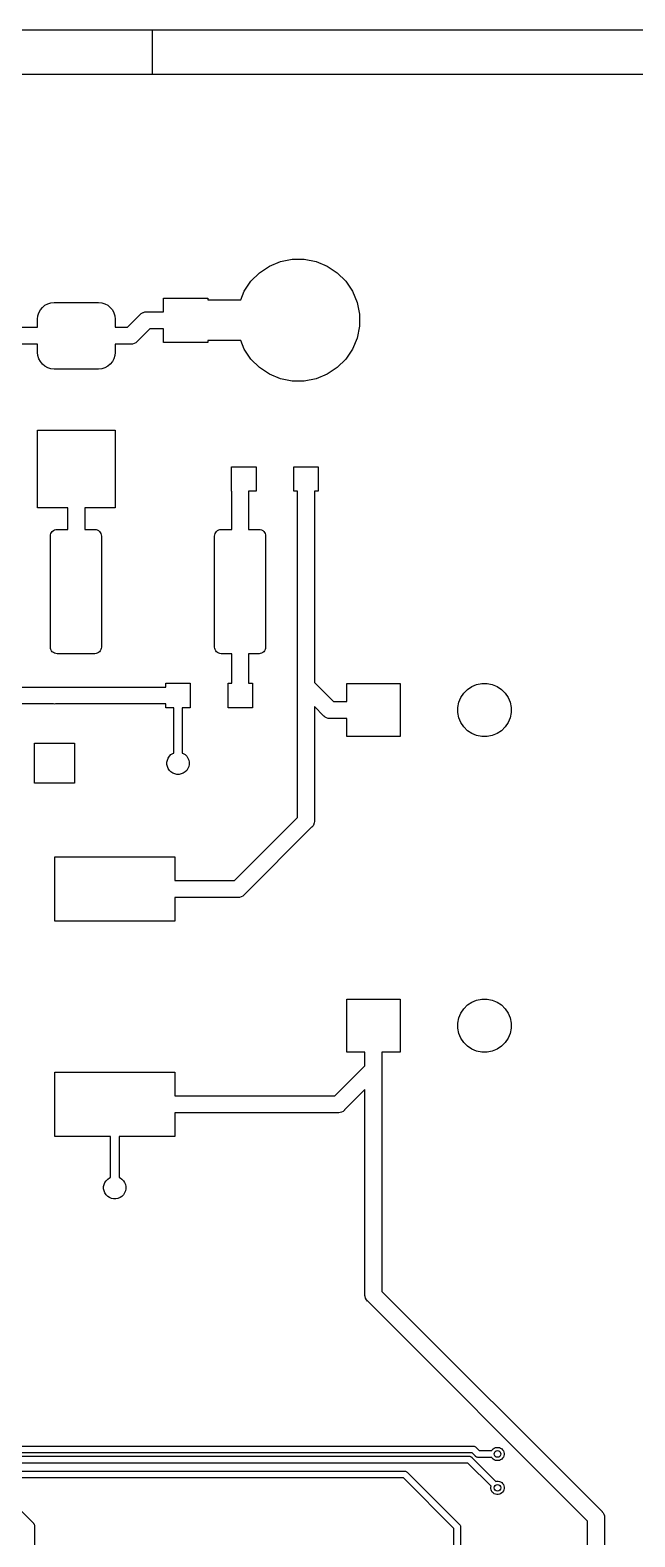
# Model space of a CAD drawing. Extents: x -66 to 211, y -177 to 13.
# Drawn here: x 128.9 to 156.2, y -54.8 to 13.1 of the extents above; entities that cross this region are included whole.
import ezdxf

# ---------------------------------------------------------------- set-up
doc = ezdxf.new("R2010")
doc.units = 0
doc.layers.add('BLACK', color=7, linetype='CONTINUOUS')

msp = doc.modelspace()

# ---------------------------------------------------------------- linework, layer by layer
at = {"layer": 'BLACK', "linetype": 'CONTINUOUS'}
for p, q in [((211.435, 13.0581), (-65.5675, 13.0581)), ((134.432, 11.0581), (134.432, 13.0581)), ((209.435, 11.0581), (-63.5675, 11.0581)), ((140.208, 2.62908), (140.74, 2.73476)), ((140.74, 2.73476), (141.281, 2.73476)), ((141.281, 2.73476), (141.813, 2.62908)), ((138.875, 1.73778), (139.258, 2.12082)), ((139.258, 2.12082), (139.708, 2.42178)), ((139.708, 2.42178), (140.208, 2.62908)), ((141.813, 2.62908), (142.313, 2.42178)), ((142.313, 2.42178), (142.764, 2.12082)), ((142.764, 2.12082), (143.147, 1.73778)), ((138.574, 1.28737), (138.875, 1.73778)), ((143.147, 1.73778), (143.448, 1.28737)), ((129.591, 0.65784), (129.721, 0.72715)), ((129.721, 0.72715), (129.862, 0.76983)), ((129.862, 0.76983), (130.008, 0.78424)), ((130.008, 0.78424), (132.008, 0.78424)), ((132.008, 0.78424), (132.154, 0.76983)), ((132.154, 0.76983), (132.295, 0.72715)), ((132.295, 0.72715), (132.425, 0.65784)), ((134.931, 0.36576), (134.931, 0.98476)), ((134.931, 0.98476), (136.931, 0.98476)), ((136.931, 0.98476), (136.931, 0.89916)), ((136.931, 0.89916), (138.413, 0.89916)), ((138.413, 0.89916), (138.574, 1.28737)), ((143.448, 1.28737), (143.655, 0.7869)), ((143.655, 0.7869), (143.761, 0.25561)), ((129.258, 0.03424), (129.273, 0.18056)), ((129.258, -0.33476), (129.258, 0.03424)), ((129.273, 0.18056), (129.315, 0.32125)), ((129.315, 0.32125), (129.385, 0.45092)), ((129.385, 0.45092), (129.478, 0.56457)), ((129.478, 0.56457), (129.591, 0.65784)), ((132.425, 0.65784), (132.538, 0.56457)), ((132.538, 0.56457), (132.632, 0.45092)), ((132.632, 0.45092), (132.701, 0.32125)), ((132.701, 0.32125), (132.744, 0.18056)), ((132.744, 0.18056), (132.758, 0.03424)), ((132.758, 0.03424), (132.758, -0.33476)), ((133.31, -0.33476), (133.886, 0.24093)), ((133.886, 0.24093), (133.898, 0.25547)), ((133.898, 0.25547), (133.93, 0.282)), ((133.93, 0.282), (133.956, 0.30308)), ((133.956, 0.30308), (134.022, 0.33846)), ((134.022, 0.33846), (134.028, 0.34036)), ((134.028, 0.34036), (134.094, 0.36025)), ((134.094, 0.36025), (134.15, 0.36576)), ((134.15, 0.36576), (134.169, 0.3676)), ((134.15, 0.36576), (134.15, 0.36576)), ((134.169, 0.3676), (134.187, 0.36576)), ((134.187, 0.36576), (134.931, 0.36576)), ((143.761, 0.25561), (143.761, -0.28609)), ((127.235, -0.33476), (129.258, -0.33476)), ((132.758, -0.33476), (133.31, -0.33476)), ((134.326, -0.39624), (133.751, -0.97193)), ((134.931, -0.39624), (134.326, -0.39624)), ((134.931, -1.01524), (134.931, -0.39624)), ((143.761, -0.28609), (143.655, -0.81739)), ((129.258, -1.09676), (127.374, -1.09676)), ((129.258, -1.46576), (129.258, -1.09676)), ((133.449, -1.09676), (132.758, -1.09676)), ((132.758, -1.09676), (132.758, -1.46576)), ((133.468, -1.0986), (133.449, -1.09676)), ((133.487, -1.09676), (133.468, -1.0986)), ((133.543, -1.09125), (133.487, -1.09676)), ((133.487, -1.09676), (133.487, -1.09676)), ((133.615, -1.06946), (133.543, -1.09125)), ((133.681, -1.03408), (133.615, -1.06946)), ((133.739, -0.98647), (133.681, -1.03408)), ((133.751, -0.97193), (133.739, -0.98647)), ((136.931, -1.01524), (134.931, -1.01524)), ((138.413, -0.92964), (136.931, -0.92964)), ((136.931, -0.92964), (136.931, -1.01524)), ((138.574, -1.31785), (138.413, -0.92964)), ((138.875, -1.76826), (138.574, -1.31785)), ((143.448, -1.31785), (143.147, -1.76826)), ((143.655, -0.81739), (143.448, -1.31785)), ((129.273, -1.61208), (129.258, -1.46576)), ((129.315, -1.75277), (129.273, -1.61208)), ((129.385, -1.88244), (129.315, -1.75277)), ((129.478, -1.99609), (129.385, -1.88244)), ((129.591, -2.08936), (129.478, -1.99609)), ((132.538, -1.99609), (132.425, -2.08936)), ((132.632, -1.88244), (132.538, -1.99609)), ((132.701, -1.75277), (132.632, -1.88244)), ((132.744, -1.61208), (132.701, -1.75277)), ((132.758, -1.46576), (132.744, -1.61208)), ((139.258, -2.1513), (138.875, -1.76826)), ((143.147, -1.76826), (142.764, -2.1513)), ((129.721, -2.15867), (129.591, -2.08936)), ((129.862, -2.20135), (129.721, -2.15867)), ((130.008, -2.21576), (129.862, -2.20135)), ((132.008, -2.21576), (130.008, -2.21576)), ((132.154, -2.20135), (132.008, -2.21576)), ((132.295, -2.15867), (132.154, -2.20135)), ((132.425, -2.08936), (132.295, -2.15867)), ((139.708, -2.45226), (139.258, -2.1513)), ((140.208, -2.65956), (139.708, -2.45226)), ((140.74, -2.76524), (140.208, -2.65956)), ((141.813, -2.65956), (141.281, -2.76524)), ((142.313, -2.45226), (141.813, -2.65956)), ((142.764, -2.1513), (142.313, -2.45226)), ((141.281, -2.76524), (140.74, -2.76524)), ((129.258, -8.46576), (129.258, -4.96576)), ((129.258, -4.96576), (132.758, -4.96576)), ((132.758, -4.96576), (132.758, -8.46576)), ((138.004, -7.71788), (138.004, -6.61788)), ((138.004, -6.61788), (139.104, -6.61788)), ((139.104, -6.61788), (139.104, -7.71788)), ((140.804, -7.71788), (140.804, -6.61788)), ((140.804, -6.61788), (141.904, -6.61788)), ((141.904, -6.61788), (141.904, -7.71788)), ((138.007, -7.71788), (138.004, -7.71788)), ((138.007, -9.4428), (138.007, -7.71788)), ((139.104, -7.71788), (138.769, -7.71788)), ((138.769, -7.71788), (138.769, -9.4428)), ((140.973, -7.71788), (140.804, -7.71788)), ((140.973, -15.7792), (140.973, -7.71788)), ((141.904, -7.71788), (141.735, -7.71788)), ((141.735, -7.71788), (141.735, -16.3441)), ((130.627, -8.46576), (129.258, -8.46576)), ((130.627, -9.4428), (130.627, -8.46576)), ((132.758, -8.46576), (131.389, -8.46576)), ((131.389, -8.46576), (131.389, -9.4428)), ((129.925, -9.53037), (129.971, -9.49319)), ((129.971, -9.49319), (130.022, -9.46556)), ((130.022, -9.46556), (130.078, -9.44854)), ((130.078, -9.44854), (130.137, -9.4428)), ((130.137, -9.4428), (130.627, -9.4428)), ((131.389, -9.4428), (131.839, -9.4428)), ((131.839, -9.4428), (131.897, -9.44854)), ((131.897, -9.44854), (131.953, -9.46556)), ((131.953, -9.46556), (132.005, -9.49319)), ((132.005, -9.49319), (132.05, -9.53037)), ((137.325, -9.53037), (137.371, -9.49319)), ((137.371, -9.49319), (137.422, -9.46556)), ((137.422, -9.46556), (137.478, -9.44854)), ((137.478, -9.44854), (137.537, -9.4428)), ((137.537, -9.4428), (138.007, -9.4428)), ((138.769, -9.4428), (139.239, -9.4428)), ((139.239, -9.4428), (139.297, -9.44854)), ((139.297, -9.44854), (139.353, -9.46556)), ((139.353, -9.46556), (139.405, -9.49319)), ((139.405, -9.49319), (139.45, -9.53037)), ((129.838, -9.7418), (129.844, -9.68347)), ((129.838, -14.7438), (129.838, -9.7418)), ((129.844, -9.68347), (129.861, -9.62738)), ((129.861, -9.62738), (129.888, -9.57569)), ((129.888, -9.57569), (129.925, -9.53037)), ((132.05, -9.53037), (132.087, -9.57569)), ((132.087, -9.57569), (132.115, -9.62738)), ((132.115, -9.62738), (132.132, -9.68347)), ((132.132, -9.68347), (132.138, -9.7418)), ((132.138, -9.7418), (132.138, -14.7438)), ((137.238, -9.7418), (137.244, -9.68347)), ((137.238, -14.7438), (137.238, -9.7418)), ((137.244, -9.68347), (137.261, -9.62738)), ((137.261, -9.62738), (137.288, -9.57569)), ((137.288, -9.57569), (137.325, -9.53037)), ((139.45, -9.53037), (139.487, -9.57569)), ((139.487, -9.57569), (139.515, -9.62738)), ((139.515, -9.62738), (139.532, -9.68347)), ((139.532, -9.68347), (139.538, -9.7418)), ((139.538, -9.7418), (139.538, -14.7438)), ((129.844, -14.8021), (129.838, -14.7438)), ((129.861, -14.8582), (129.844, -14.8021)), ((129.888, -14.9099), (129.861, -14.8582)), ((129.925, -14.9552), (129.888, -14.9099)), ((132.087, -14.9099), (132.05, -14.9552)), ((132.115, -14.8582), (132.087, -14.9099)), ((132.132, -14.8021), (132.115, -14.8582)), ((132.138, -14.7438), (132.132, -14.8021)), ((137.244, -14.8021), (137.238, -14.7438)), ((137.261, -14.8582), (137.244, -14.8021)), ((137.288, -14.9099), (137.261, -14.8582)), ((137.325, -14.9552), (137.288, -14.9099)), ((139.487, -14.9099), (139.45, -14.9552)), ((139.515, -14.8582), (139.487, -14.9099)), ((139.532, -14.8021), (139.515, -14.8582)), ((139.538, -14.7438), (139.532, -14.8021)), ((129.971, -14.9924), (129.925, -14.9552)), ((130.022, -15.02), (129.971, -14.9924)), ((130.078, -15.0371), (130.022, -15.02)), ((130.137, -15.0428), (130.078, -15.0371)), ((131.839, -15.0428), (130.137, -15.0428)), ((131.897, -15.0371), (131.839, -15.0428)), ((131.953, -15.02), (131.897, -15.0371)), ((132.005, -14.9924), (131.953, -15.02)), ((132.05, -14.9552), (132.005, -14.9924)), ((137.371, -14.9924), (137.325, -14.9552)), ((137.422, -15.02), (137.371, -14.9924)), ((137.478, -15.0371), (137.422, -15.02)), ((137.537, -15.0428), (137.478, -15.0371)), ((138.007, -15.0428), (137.537, -15.0428)), ((138.007, -16.3791), (138.007, -15.0428)), ((139.239, -15.0428), (138.769, -15.0428)), ((138.769, -15.0428), (138.769, -16.3791)), ((139.297, -15.0371), (139.239, -15.0428)), ((139.353, -15.02), (139.297, -15.0371)), ((139.405, -14.9924), (139.353, -15.02)), ((139.45, -14.9552), (139.405, -14.9924)), ((140.973, -16.1516), (140.973, -15.7792)), ((140.973, -15.7792), (140.973, -15.7792)), ((140.973, -16.4832), (140.973, -16.1516)), ((127.576, -16.5481), (130.001, -16.5481)), ((130.001, -16.5481), (130.02, -16.5463)), ((130.02, -16.5463), (130.039, -16.5481)), ((130.039, -16.5481), (135.042, -16.5481)), ((135.042, -16.5481), (135.042, -16.3791)), ((135.042, -16.3791), (136.142, -16.3791)), ((136.142, -16.3791), (136.142, -17.4791)), ((137.842, -17.4791), (137.842, -16.3791)), ((137.842, -16.3791), (138.007, -16.3791)), ((138.769, -16.3791), (138.942, -16.3791)), ((138.942, -16.3791), (138.942, -17.4791)), ((140.972, -16.5019), (140.973, -16.4832)), ((140.973, -16.5206), (140.972, -16.5019)), ((140.973, -22.4281), (140.973, -16.5206)), ((141.735, -16.3441), (142.592, -17.2009)), ((143.196, -17.2009), (143.196, -16.3819)), ((143.196, -16.3819), (145.596, -16.3819)), ((145.596, -16.3819), (145.596, -18.7819)), ((148.333, -17.0135), (148.464, -16.8169)), ((148.464, -16.8169), (148.632, -16.6498)), ((148.632, -16.6498), (148.828, -16.5185)), ((148.828, -16.5185), (149.046, -16.428)), ((149.046, -16.428), (149.278, -16.3819)), ((149.278, -16.3819), (149.515, -16.3819)), ((149.515, -16.3819), (149.746, -16.428)), ((149.746, -16.428), (149.965, -16.5185)), ((149.965, -16.5185), (150.161, -16.6498)), ((150.161, -16.6498), (150.329, -16.8169)), ((150.329, -16.8169), (150.46, -17.0135)), ((129.978, -17.3101), (127.904, -17.3101)), ((130.023, -17.3145), (129.978, -17.3101)), ((130.067, -17.3101), (130.023, -17.3145)), ((135.042, -17.3101), (130.067, -17.3101)), ((135.042, -17.4791), (135.042, -17.3101)), ((135.401, -17.4791), (135.042, -17.4791)), ((135.401, -19.5192), (135.401, -17.4791)), ((136.142, -17.4791), (135.782, -17.4791)), ((135.782, -17.4791), (135.782, -19.5206)), ((138.942, -17.4791), (137.842, -17.4791)), ((142.152, -17.8381), (141.735, -17.4217)), ((141.735, -17.4217), (141.735, -22.5672)), ((142.592, -17.2009), (143.196, -17.2009)), ((148.196, -17.4637), (148.243, -17.2319)), ((148.196, -17.7001), (148.196, -17.4637)), ((148.243, -17.2319), (148.333, -17.0135)), ((150.46, -17.0135), (150.55, -17.2319)), ((150.55, -17.2319), (150.596, -17.4637)), ((150.596, -17.4637), (150.596, -17.7001)), ((142.164, -17.8526), (142.152, -17.8381)), ((142.178, -17.8645), (142.164, -17.8526)), ((142.222, -17.9002), (142.178, -17.8645)), ((142.178, -17.8645), (142.178, -17.8645)), ((142.284, -17.9332), (142.222, -17.9002)), ((142.288, -17.9356), (142.284, -17.9332)), ((142.36, -17.9574), (142.288, -17.9356)), ((142.416, -17.9629), (142.36, -17.9574)), ((142.434, -17.9647), (142.416, -17.9629)), ((142.416, -17.9629), (142.416, -17.9629)), ((142.453, -17.9629), (142.434, -17.9647)), ((143.196, -17.9629), (142.453, -17.9629)), ((143.196, -18.7819), (143.196, -17.9629)), ((148.243, -17.9319), (148.196, -17.7001)), ((148.333, -18.1503), (148.243, -17.9319)), ((148.464, -18.3468), (148.333, -18.1503)), ((150.46, -18.1503), (150.329, -18.3468)), ((150.55, -17.9319), (150.46, -18.1503)), ((150.596, -17.7001), (150.55, -17.9319)), ((145.596, -18.7819), (143.196, -18.7819)), ((148.632, -18.514), (148.464, -18.3468)), ((148.828, -18.6453), (148.632, -18.514)), ((149.046, -18.7358), (148.828, -18.6453)), ((149.278, -18.7819), (149.046, -18.7358)), ((149.515, -18.7819), (149.278, -18.7819)), ((149.746, -18.7358), (149.515, -18.7819)), ((149.965, -18.6453), (149.746, -18.7358)), ((150.161, -18.514), (149.965, -18.6453)), ((150.329, -18.3468), (150.161, -18.514)), ((129.123, -20.8771), (129.123, -19.0771)), ((129.123, -19.0771), (130.923, -19.0771)), ((130.923, -19.0771), (130.923, -20.8771)), ((135.147, -19.7453), (135.202, -19.6634)), ((135.202, -19.6634), (135.272, -19.5938)), ((135.272, -19.5938), (135.353, -19.5391)), ((135.353, -19.5391), (135.401, -19.5192)), ((135.782, -19.5206), (135.827, -19.5391)), ((135.827, -19.5391), (135.909, -19.5938)), ((135.909, -19.5938), (135.979, -19.6634)), ((135.979, -19.6634), (136.033, -19.7453)), ((135.09, -19.9329), (135.109, -19.8363)), ((135.09, -20.0314), (135.09, -19.9329)), ((135.109, -20.128), (135.09, -20.0314)), ((135.109, -19.8363), (135.147, -19.7453)), ((135.147, -20.219), (135.109, -20.128)), ((135.202, -20.3009), (135.147, -20.219)), ((135.272, -20.3706), (135.202, -20.3009)), ((135.353, -20.4253), (135.272, -20.3706)), ((135.909, -20.3706), (135.827, -20.4253)), ((135.979, -20.3009), (135.909, -20.3706)), ((136.033, -20.219), (135.979, -20.3009)), ((136.033, -19.7453), (136.071, -19.8363)), ((136.071, -20.128), (136.033, -20.219)), ((136.071, -19.8363), (136.09, -19.9329)), ((136.09, -20.0314), (136.071, -20.128)), ((136.09, -19.9329), (136.09, -20.0314)), ((130.923, -20.8771), (129.123, -20.8771)), ((135.444, -20.463), (135.353, -20.4253)), ((135.541, -20.4822), (135.444, -20.463)), ((135.64, -20.4822), (135.541, -20.4822)), ((135.736, -20.463), (135.64, -20.4822)), ((135.827, -20.4253), (135.736, -20.463)), ((138.132, -25.2693), (140.973, -22.4281)), ((141.611, -22.8685), (138.573, -25.9065)), ((141.625, -22.8566), (141.611, -22.8685)), ((141.637, -22.8421), (141.625, -22.8566)), ((141.673, -22.7986), (141.637, -22.8421)), ((141.637, -22.8421), (141.637, -22.8421)), ((141.708, -22.7324), (141.673, -22.7986)), ((141.717, -22.7038), (141.708, -22.7324)), ((141.73, -22.6606), (141.717, -22.7038)), ((141.735, -22.6046), (141.73, -22.6606)), ((141.735, -22.5672), (141.737, -22.5859)), ((141.737, -22.5859), (141.735, -22.6046)), ((141.735, -22.6046), (141.735, -22.6046)), ((130.04, -27.1003), (130.04, -24.2003)), ((130.04, -24.2003), (135.44, -24.2003)), ((135.44, -24.2003), (135.44, -25.2693)), ((135.44, -25.2693), (138.132, -25.2693)), ((138.271, -26.0313), (135.44, -26.0313)), ((135.44, -26.0313), (135.44, -27.1003)), ((138.29, -26.0332), (138.271, -26.0313)), ((138.309, -26.0313), (138.29, -26.0332)), ((138.365, -26.0258), (138.309, -26.0313)), ((138.309, -26.0313), (138.309, -26.0313)), ((138.437, -26.004), (138.365, -26.0258)), ((138.503, -25.9686), (138.437, -26.004)), ((138.561, -25.921), (138.503, -25.9686)), ((138.573, -25.9065), (138.561, -25.921)), ((135.44, -27.1003), (130.04, -27.1003)), ((143.196, -33.0059), (143.196, -30.6059)), ((143.196, -30.6059), (145.596, -30.6059)), ((145.596, -30.6059), (145.596, -33.0059)), ((148.333, -31.2375), (148.464, -31.0409)), ((148.464, -31.0409), (148.632, -30.8738)), ((148.632, -30.8738), (148.828, -30.7425)), ((148.828, -30.7425), (149.046, -30.652)), ((149.046, -30.652), (149.278, -30.6059)), ((149.278, -30.6059), (149.515, -30.6059)), ((149.515, -30.6059), (149.746, -30.652)), ((149.746, -30.652), (149.965, -30.7425)), ((149.965, -30.7425), (150.161, -30.8738)), ((150.161, -30.8738), (150.329, -31.0409)), ((150.329, -31.0409), (150.46, -31.2375)), ((148.196, -31.6877), (148.243, -31.4559)), ((148.196, -31.9241), (148.196, -31.6877)), ((148.243, -31.4559), (148.333, -31.2375)), ((150.46, -31.2375), (150.55, -31.4559)), ((150.55, -31.4559), (150.596, -31.6877)), ((150.596, -31.6877), (150.596, -31.9241)), ((148.243, -32.1559), (148.196, -31.9241)), ((148.333, -32.3743), (148.243, -32.1559)), ((148.464, -32.5708), (148.333, -32.3743)), ((148.632, -32.738), (148.464, -32.5708)), ((150.329, -32.5708), (150.161, -32.738)), ((150.46, -32.3743), (150.329, -32.5708)), ((150.55, -32.1559), (150.46, -32.3743)), ((150.596, -31.9241), (150.55, -32.1559)), ((144.015, -33.0059), (143.196, -33.0059)), ((144.015, -33.6101), (144.015, -33.0059)), ((145.596, -33.0059), (144.777, -33.0059)), ((144.777, -33.0059), (144.777, -33.7492)), ((148.828, -32.8693), (148.632, -32.738)), ((149.046, -32.9598), (148.828, -32.8693)), ((149.278, -33.0059), (149.046, -32.9598)), ((149.515, -33.0059), (149.278, -33.0059)), ((149.746, -32.9598), (149.515, -33.0059)), ((149.965, -32.8693), (149.746, -32.9598)), ((150.161, -32.738), (149.965, -32.8693)), ((130.04, -36.8003), (130.04, -33.9003)), ((130.04, -33.9003), (135.44, -33.9003)), ((135.44, -33.9003), (135.44, -34.9693)), ((142.656, -34.9693), (144.015, -33.6101)), ((144.777, -33.7492), (144.779, -33.7679)), ((144.779, -33.7679), (144.777, -33.7866)), ((144.777, -33.7866), (144.777, -43.7867)), ((135.44, -34.9693), (142.656, -34.9693)), ((144.015, -34.6877), (143.097, -35.6065)), ((144.015, -43.9258), (144.015, -34.6877)), ((142.795, -35.7313), (135.44, -35.7313)), ((135.44, -35.7313), (135.44, -36.8003)), ((142.814, -35.7332), (142.795, -35.7313)), ((142.833, -35.7313), (142.814, -35.7332)), ((142.889, -35.7258), (142.833, -35.7313)), ((142.833, -35.7313), (142.833, -35.7313)), ((142.961, -35.704), (142.889, -35.7258)), ((143.027, -35.6686), (142.961, -35.704)), ((143.085, -35.621), (143.027, -35.6686)), ((143.097, -35.6065), (143.085, -35.621)), ((132.55, -36.8003), (130.04, -36.8003)), ((132.55, -38.6476), (132.55, -36.8003)), ((135.44, -36.8003), (132.931, -36.8003)), ((132.931, -36.8003), (132.931, -38.6497)), ((132.419, -38.7225), (132.501, -38.6678)), ((132.501, -38.6678), (132.55, -38.6476)), ((132.931, -38.6497), (132.975, -38.6678)), ((132.975, -38.6678), (133.057, -38.7225)), ((132.238, -39.0617), (132.257, -38.9651)), ((132.238, -39.1602), (132.238, -39.0617)), ((132.257, -39.2568), (132.238, -39.1602)), ((132.257, -38.9651), (132.295, -38.8741)), ((132.295, -39.3478), (132.257, -39.2568)), ((132.295, -38.8741), (132.349, -38.7922)), ((132.349, -39.4297), (132.295, -39.3478)), ((132.349, -38.7922), (132.419, -38.7225)), ((133.057, -38.7225), (133.126, -38.7922)), ((133.126, -38.7922), (133.181, -38.8741)), ((133.181, -39.3478), (133.126, -39.4297)), ((133.181, -38.8741), (133.219, -38.9651)), ((133.219, -39.2568), (133.181, -39.3478)), ((133.219, -38.9651), (133.238, -39.0617)), ((133.238, -39.1602), (133.219, -39.2568)), ((133.238, -39.0617), (133.238, -39.1602)), ((132.419, -39.4993), (132.349, -39.4297)), ((132.501, -39.554), (132.419, -39.4993)), ((132.592, -39.5917), (132.501, -39.554)), ((132.689, -39.6109), (132.592, -39.5917)), ((132.787, -39.6109), (132.689, -39.6109)), ((132.884, -39.5917), (132.787, -39.6109)), ((132.975, -39.554), (132.884, -39.5917)), ((133.057, -39.4993), (132.975, -39.554)), ((133.126, -39.4297), (133.057, -39.4993)), ((144.014, -43.9445), (144.015, -43.9258)), ((144.015, -43.9632), (144.014, -43.9445)), ((144.015, -43.9633), (144.015, -43.9632)), ((144.021, -44.0192), (144.015, -43.9633)), ((144.04, -44.0823), (144.021, -44.0192)), ((144.043, -44.091), (144.04, -44.0823)), ((144.078, -44.1572), (144.043, -44.091)), ((144.777, -43.7867), (154.683, -53.6924)), ((144.091, -44.1731), (144.078, -44.1572)), ((144.126, -44.2153), (144.091, -44.1731)), ((144.14, -44.2272), (144.126, -44.2153)), ((154.046, -54.1328), (144.14, -44.2272)), ((95.4908, -50.7567), (148.895, -50.7567)), ((148.895, -50.7567), (148.903, -50.7559)), ((148.903, -50.7559), (148.91, -50.7567)), ((148.91, -50.7567), (148.91, -50.7567)), ((148.91, -50.7567), (148.933, -50.7589)), ((148.933, -50.7589), (148.961, -50.7676)), ((148.961, -50.7676), (148.988, -50.7817)), ((148.988, -50.7817), (148.997, -50.7892)), ((148.997, -50.7892), (149.011, -50.8008)), ((149.011, -50.8008), (149.016, -50.8066)), ((149.016, -50.8066), (149.167, -50.9575)), ((149.725, -50.9575), (149.751, -50.9186)), ((149.751, -50.9186), (149.793, -50.8769)), ((149.793, -50.8769), (149.842, -50.844)), ((149.842, -50.844), (149.897, -50.8214)), ((149.897, -50.8214), (149.955, -50.8099)), ((149.955, -50.8099), (150.014, -50.8099)), ((150.014, -50.8099), (150.072, -50.8214)), ((150.072, -50.8214), (150.127, -50.844)), ((150.127, -50.844), (150.176, -50.8769)), ((150.176, -50.8769), (150.217, -50.9186)), ((150.217, -50.9186), (150.25, -50.9678)), ((148.651, -51.5163), (94.8739, -51.5163)), ((94.9296, -51.2115), (148.707, -51.2115)), ((148.84, -51.0615), (95.4351, -51.0615)), ((149.694, -52.5585), (148.651, -51.5163)), ((148.707, -51.2115), (148.714, -51.2107)), ((148.714, -51.2107), (148.722, -51.2115)), ((148.722, -51.2115), (148.722, -51.2115)), ((148.722, -51.2115), (148.744, -51.2137)), ((148.744, -51.2137), (148.773, -51.2224)), ((148.773, -51.2224), (148.791, -51.2321)), ((148.791, -51.2321), (148.8, -51.2366)), ((148.8, -51.2366), (148.807, -51.2428)), ((148.807, -51.2428), (148.823, -51.2556)), ((148.823, -51.2556), (148.828, -51.2614)), ((148.828, -51.2614), (149.909, -52.343)), ((148.991, -51.2124), (148.84, -51.0615)), ((148.995, -51.2182), (148.991, -51.2124)), ((149.001, -51.2229), (148.995, -51.2182)), ((149.019, -51.2372), (149.001, -51.2229)), ((149.001, -51.2229), (149.001, -51.2229)), ((149.029, -51.2428), (149.019, -51.2372)), ((149.045, -51.2514), (149.029, -51.2428)), ((149.074, -51.2601), (149.045, -51.2514)), ((149.096, -51.2623), (149.074, -51.2601)), ((149.104, -51.263), (149.096, -51.2623)), ((149.096, -51.2623), (149.096, -51.2623)), ((149.111, -51.2623), (149.104, -51.263)), ((149.725, -51.2623), (149.111, -51.2623)), ((149.167, -50.9575), (149.725, -50.9575)), ((149.751, -51.3011), (149.725, -51.2623)), ((149.793, -51.3429), (149.751, -51.3011)), ((149.842, -51.3757), (149.793, -51.3429)), ((149.897, -51.3984), (149.842, -51.3757)), ((149.955, -51.4099), (149.897, -51.3984)), ((150.014, -51.4099), (149.955, -51.4099)), ((150.072, -51.3984), (150.014, -51.4099)), ((150.127, -51.3757), (150.072, -51.3984)), ((150.176, -51.3429), (150.127, -51.3757)), ((150.217, -51.3011), (150.176, -51.3429)), ((150.25, -51.252), (150.217, -51.3011)), ((150.25, -50.9678), (150.273, -51.0224)), ((150.273, -51.1974), (150.25, -51.252)), ((150.273, -51.0224), (150.284, -51.0803)), ((150.284, -51.1394), (150.273, -51.1974)), ((150.284, -51.0803), (150.284, -51.1394)), ((145.743, -52.1868), (83.0528, -52.1868)), ((83.1084, -51.882), (145.799, -51.882)), ((148.018, -54.4623), (145.743, -52.1868)), ((145.799, -51.882), (145.806, -51.8813)), ((145.806, -51.8813), (145.814, -51.882)), ((145.814, -51.882), (145.814, -51.882)), ((145.814, -51.882), (145.836, -51.8842)), ((145.836, -51.8842), (145.865, -51.893)), ((145.865, -51.893), (145.891, -51.9071)), ((145.891, -51.9071), (145.914, -51.9262)), ((145.914, -51.9262), (145.919, -51.932)), ((145.919, -51.932), (148.273, -54.2861)), ((127.265, -52.4273), (129.072, -54.2336)), ((149.684, -52.6043), (149.694, -52.5585)), ((149.684, -52.6634), (149.684, -52.6043)), ((149.696, -52.7214), (149.684, -52.6634)), ((149.719, -52.776), (149.696, -52.7214)), ((149.751, -52.8251), (149.719, -52.776)), ((149.793, -52.8669), (149.751, -52.8251)), ((149.842, -52.8997), (149.793, -52.8669)), ((149.897, -52.9224), (149.842, -52.8997)), ((149.955, -52.9339), (149.897, -52.9224)), ((149.909, -52.343), (149.955, -52.3339)), ((149.955, -52.3339), (150.014, -52.3339)), ((150.014, -52.9339), (149.955, -52.9339)), ((150.014, -52.3339), (150.072, -52.3454)), ((150.072, -52.9224), (150.014, -52.9339)), ((150.072, -52.3454), (150.127, -52.368)), ((150.127, -52.8997), (150.072, -52.9224)), ((150.127, -52.368), (150.176, -52.4009)), ((150.176, -52.8669), (150.127, -52.8997)), ((150.176, -52.4009), (150.217, -52.4426)), ((150.217, -52.8251), (150.176, -52.8669)), ((150.217, -52.4426), (150.25, -52.4918)), ((150.25, -52.776), (150.217, -52.8251)), ((150.25, -52.4918), (150.273, -52.5464)), ((150.273, -52.7214), (150.25, -52.776)), ((150.273, -52.5464), (150.284, -52.6043)), ((150.284, -52.6634), (150.273, -52.7214)), ((150.284, -52.6043), (150.284, -52.6634)), ((129.072, -54.2336), (129.078, -54.2383)), ((129.078, -54.2383), (129.082, -54.2442)), ((129.082, -54.2442), (129.082, -54.2442)), ((129.082, -54.2442), (129.097, -54.2616)), ((129.097, -54.2616), (129.104, -54.2761)), ((129.104, -54.2761), (129.111, -54.288)), ((129.111, -54.288), (129.119, -54.3168)), ((129.119, -54.3168), (129.122, -54.3391)), ((148.273, -54.2861), (148.279, -54.2909)), ((148.279, -54.2909), (148.284, -54.2967)), ((148.284, -54.2967), (148.284, -54.2967)), ((148.284, -54.2967), (148.298, -54.3141)), ((148.298, -54.3141), (148.304, -54.3249)), ((154.046, -78.2756), (154.046, -54.1328)), ((154.683, -53.6924), (154.698, -53.7043)), ((154.698, -53.7043), (154.71, -53.7188)), ((154.71, -53.7188), (154.71, -53.7188)), ((154.71, -53.7188), (154.745, -53.7623)), ((154.745, -53.7623), (154.781, -53.8285)), ((154.781, -53.8285), (154.802, -53.9003)), ((154.802, -53.9003), (154.807, -53.9478)), ((154.807, -53.9478), (154.81, -53.975)), ((154.81, -53.975), (154.808, -53.9937)), ((154.808, -53.9937), (154.808, -78.2869)), ((129.122, -54.3391), (129.122, -54.3392)), ((129.122, -54.3392), (129.122, -54.3466)), ((129.122, -54.3466), (129.122, -54.3541)), ((129.122, -54.3541), (129.122, -55.952)), ((148.019, -69.3548), (148.018, -54.4623)), ((148.304, -54.3249), (148.312, -54.3406)), ((148.312, -54.3406), (148.321, -54.3693)), ((148.321, -54.3693), (148.323, -54.3917)), ((148.323, -54.3917), (148.323, -54.3917)), ((148.323, -54.3917), (148.324, -54.3992)), ((148.324, -54.3992), (148.323, -54.4067)), ((148.323, -54.4067), (148.323, -69.5704))]:
    msp.add_line(p, q, dxfattribs=at)
at = {"layer": 'BLACK'}
for centre in [(149.984, -51.1099), (149.984, -52.6339)]:
    msp.add_circle(centre, 0.15, dxfattribs=at)

doc.saveas('drawing.dxf')
